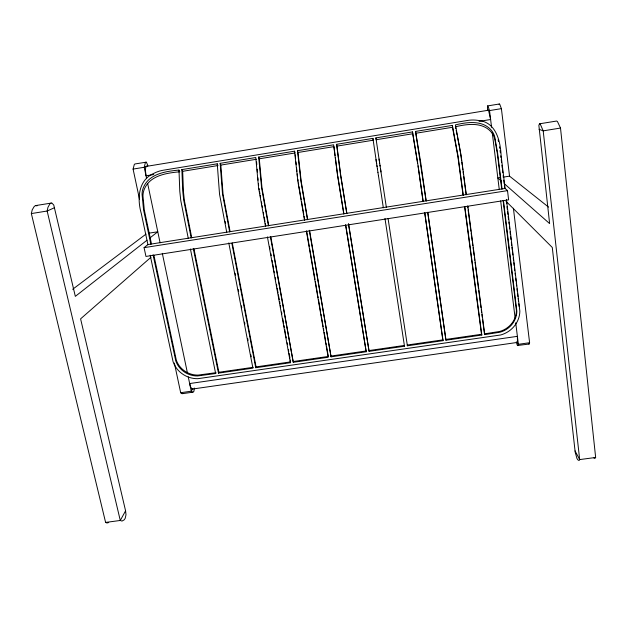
<?xml version="1.0" encoding="UTF-8"?>
<svg xmlns="http://www.w3.org/2000/svg" width="627" height="627" viewBox="0 0 627 627"><rect width="100%" height="100%" fill="white"/><g stroke="black" fill="none" stroke-linecap="round" stroke-linejoin="round"><path stroke-width="0.94" d="M369.099 350.548L404.391 345.446L404.486 346.222L369.099 351.339L348.549 223.706M309.283 230.274L331.064 356.841L366.207 351.755L345.892 226.088M133.089 169.094L134.288 164.54A18.528 4.82 79.1 0 1 135.001 163.953L146.365 162.15L147.886 165.622L144.241 167.268L133.089 169.094L139.539 199.41M331.064 356.841L309.636 230.846M513.403 208.25L529.603 342.71L529.117 344.027L517.588 345.493A18.026 2.022 81 0 1 517.15 344.842L516.311 341.817M108.706 522.55L106.927 522.989L105.602 522.416L31.35 213.572L32.22 209.849L34.124 206.612A26.209 9.766 78.8 0 1 35.606 205.585L51.822 202.991L53.765 205.06L75.326 296.359L146.992 240.219M306.337 230.814L328.187 357.257L293.279 362.304L270.817 236.904M231.88 243.425L255.745 367.728L290.426 362.712L290.293 359.984M499.061 104.466L499.327 103.996A19.139 2.461 82.5 0 1 499.797 104.395L501.396 108.643L509.532 176.148L548.539 207.09M255.745 367.728L256.059 366.897L232.288 243.002M504.406 183.774L549.613 223.58L538.859 125.282L539.549 123.801L556.58 121.042A27.439 5.118 82.7 0 1 557.536 121.709L560.507 128.057L595.65 457.467L594.913 458.431L593.871 458.008M228.777 242.923L252.916 368.135L218.47 373.12L218.886 372.273L194.002 248.982M153.059 254.789L175.819 361.066A21.796 20.487 25.3 0 0 197.607 375.949L215.657 373.527L216.08 372.681L198.077 375.103A21.733 20.432 25.3 0 1 176.344 360.259L153.889 255.299M150.982 257.25L80.593 318.853L125.58 510.833L120.282 520.473L105.602 522.416M517.463 342.413L517.385 336.346L189.652 383.552L190.639 387.047L192.223 389.085L517.463 342.413L517.197 342.115L518.372 344.317L517.839 345.642M479.036 121.403L490.62 119.506L488.519 110.211L146.075 166.437L145.307 169.517L146.036 175.795L153.756 174.533M192.223 389.085L192.63 388.693L191.259 391.201L180.678 392.714L174.361 363.033M144.077 247.657L147.909 244.569L505.103 188.445L507.509 190.639L508.63 199.841L145.958 256.443L144.077 247.657L507.509 190.639M150.08 237.805L157.785 231.771L148.63 233.22M72.669 289.282L146.02 234.098M182.872 393.435L181.673 393.607L180.678 392.714M499.327 103.996L487.579 105.924L487.532 109.843L489.522 110.587L501.396 108.643M54.549 207.686L47.15 211.017L31.35 213.572M188.249 376.851L191.259 391.201L192.223 392.094L193.359 391.93A17.509 4.209 82.5 0 0 193.955 391.154L194.284 388.042M151.452 243.832L144.296 209.865L142.972 196.055A20.918 17.242 -27.2 0 1 144.5 188.751C150.362 175.223 166.978 173.005 179.792 171.782L178.993 170.066C166.155 171.304 149.492 173.522 143.614 187.081A20.973 17.274 -27.2 0 0 142.078 194.394L143.575 209.896L150.841 244.334M181.885 169.596L217.248 163.819L217.945 165.552L182.669 171.312L181.885 169.596L182.708 190.726L183.703 200.068L191.18 238.001M229.678 231.951L222.499 193.837L220.155 163.341L255.761 157.526L258.606 188.037L265.487 226.323M258.692 157.048L294.541 151.193L295.043 152.972L259.28 158.803L258.692 157.048L261.569 187.559L268.434 225.861M307.465 219.732L300.921 181.242L297.496 150.707L333.595 144.813L337.53 175.364L343.784 214.026M336.566 144.328L372.916 138.387L373.214 140.213L336.958 146.13L336.566 144.328L340.539 174.878L346.77 213.556M379.296 160.653L375.91 137.901L412.519 131.913L417.582 162.503L423.029 201.157M426.046 200.687L415.529 131.427L452.396 125.4L458.031 156.005L463.298 195.248M220.155 163.341L220.845 165.081L256.357 159.282M297.496 150.707L297.982 152.486L333.995 146.616L335.1 155.559M412.519 131.913L412.715 133.763L376.2 139.727L375.91 137.901M415.717 133.277L452.482 127.273L452.396 125.4M560.507 128.057L543.194 130.855L539.055 129.287M500.542 177.574L497.838 177.997L501.482 181.211M503.238 177.143L509.532 176.148M218.886 372.273L253.237 367.304M256.059 366.897L290.646 361.897M293.491 361.481L328.305 356.45L326.643 346.825M331.166 356.034L366.215 350.963M443.023 340.649L442.819 339.881L407.291 345.022L407.393 345.798L443.023 340.649L424.832 213.141M445.742 339.458L481.505 334.285L481.818 335.037L445.954 340.226L427.685 212.247M482.531 319.331L484.452 333.862L499.586 331.487A22.501 21.373 -17.9 0 0 516.429 310.506L503.105 200.397M484.452 333.862L484.773 334.614L499.946 332.232A22.564 21.428 -17.8 0 0 516.844 311.204L503.489 200.789M529.603 342.71L518.372 344.317L515.715 322.795M182.167 393.709L192.92 392.173M529.117 344.027L528.726 343.902M595.65 457.467L579.677 459.591L579.027 460.531L577.804 459.779A25.825 3.942 79.7 0 1 576.911 458.345L575.186 452.122L552.285 247.469L506.161 201.408M35.606 205.585L36.993 205.852M146.075 166.437L146.608 166.516M575.053 450.899L579.677 459.591L543.194 130.855L540.427 124.483A27.4 4.616 82.5 0 0 539.549 123.801M125.58 510.833L126.011 514.743L125.212 518.27A24.806 8.026 85.4 0 1 124.075 519.916L121.983 521.076L120.282 520.473L47.15 211.017L47.958 207.302L49.76 204.073A26.24 9.334 78.9 0 1 51.171 203.054M498.12 139.774L498.473 141.428M147.956 244.789L141.31 213.595C137.078 199.135 137.971 180.121 153.944 173.311A26.483 21.835 -27.1 0 1 163.208 170.238L467.648 120.431A27.416 22.901 -4.1 0 1 477.805 120.368C496.09 121.693 500.456 141.044 501.153 156.021L505.135 188.68M150.182 255.244L173.107 361.834A24.712 23.223 25.3 0 0 197.795 378.692L500.691 334.967A25.582 24.288 -17.8 0 0 519.854 311.141L506.436 199.347M146.64 178.671L144.241 167.268L145.354 162.722A18.544 4.601 79.2 0 1 146.036 162.142M147.627 183.39L160.104 242.814M162.315 253.347L187.457 373.096M191.69 237.508L184.369 200.46L183.499 192.238L182.669 171.312M193.312 248.543L218.47 373.12M188.28 238.456L180.772 200.538L179.784 191.196L178.993 170.066M190.412 248.99L215.657 373.527M455.853 128.566L455.508 126.779C467.272 123.903 482.845 121.763 491.552 132.454A21.655 18.089 -4 0 1 494.813 139.21L497.297 153.286L501.678 188.798M456.205 130.353L457.067 134.829M457.42 136.67L459.082 145.221M459.238 146.052L460.343 152.196M225.109 221.307L225.469 223.188M235.109 273.223L235.478 275.143M238.252 289.541L238.628 291.461M241.403 305.866L241.771 307.786M244.546 322.184L244.914 324.104M247.689 338.502L248.057 340.422M250.831 354.827L251.2 356.747M226.755 232.413L219.552 194.307L217.248 163.819M452.482 127.273L457.89 156.546L463.024 194.872M230.078 231.481L223.055 194.252L220.845 165.081M260.205 195.326L260.558 197.223M261.42 201.949L261.765 203.838M262.11 205.727L262.454 207.623M263.316 212.349L263.661 214.238M264.179 217.075L264.986 221.472M265.307 223.228L265.785 225.869M269.641 246.944L269.986 248.856M270.864 253.645L271.217 255.565M272.087 260.354L272.439 262.266M272.792 264.186L273.662 268.975M274.015 270.888L274.367 272.808M275.245 277.596L275.59 279.509M276.468 284.305L276.82 286.218M277.165 288.13L278.043 292.927M278.396 294.839L279.266 299.628M279.618 301.548L279.971 303.46M280.316 305.38L280.669 307.293M281.547 312.081L281.891 314.002M282.769 318.79L283.647 323.579M283.992 325.491L284.344 327.412M284.697 329.324L285.567 334.113M285.92 336.033L286.273 337.945M287.142 342.734L287.495 344.654M288.373 349.443L288.718 351.355M289.071 353.275L289.948 358.064M267.423 236.888L290.426 362.712M268.724 225.406L262.015 187.998L259.28 158.803M270.362 236.434L293.279 362.304M259.515 191.4L259.907 193.641M307.645 219.293L301.242 181.697L297.982 152.486M301.195 199.519L298.969 186.619M301.516 201.416L303.162 210.923M303.311 211.801L303.774 214.458M304.079 216.221L304.691 219.756M306.681 231.308L309.346 246.709M309.675 248.637L312.505 265.002M312.842 266.922L314.997 279.438M315.334 281.366L317.497 293.875M317.826 295.803L318.163 297.731M318.492 299.651L320.656 312.168M320.985 314.096L321.322 316.016M321.651 317.944L323.148 326.604M323.485 328.532L323.814 330.46M324.151 332.381L325.648 341.049M325.977 342.969L326.306 344.897M304.503 220.195L297.927 181.72L294.541 151.193M415.529 131.427L420.639 162.017L426.211 201.079M412.715 133.763L417.558 163.02M346.841 213.133L340.751 175.356L336.958 146.13M348.487 224.152L369.099 351.339M343.862 213.603L337.749 175.834M345.508 224.623L366.207 351.755M499.484 146.859L499.711 148.325M460.5 153.129L461.605 160.567M259.053 188.468L259.288 189.934M298.381 182.912L298.718 185.114M386.35 207.341L379.954 165.167M388.066 218.517L407.393 345.798M378.418 175.442L383.34 207.811M384.97 218.455L404.486 346.222M377.924 172.331L378.434 175.662M380.534 168.961L380.989 171.931M377.415 168.953L377.963 172.417M376.921 165.653L377.517 169.447M379.476 162.001L380.103 166.061M379.037 159.023L379.688 163.279M377.078 166.547L376.004 159.517M376.662 163.765L372.916 138.387M337.608 174.87L335.335 157.455M418.084 165.889L423.178 201.549M500.056 150.543L500.385 152.792M297.849 179.291L298.123 181.211M427.857 212.671L445.954 340.226M424.675 212.718L442.819 339.881M466.347 194.77L461.111 155.512L455.429 124.906C467.217 122.022 482.829 119.875 491.568 130.581A21.718 18.12 -4 0 1 494.836 137.344L497.619 153.137L502.062 189.158M467.883 206.424L484.773 334.614M461.809 162.095L462.193 165.003M462.452 166.947L462.836 169.854M463.094 171.798L463.478 174.706M463.729 176.649L464.756 184.409M464.881 185.38L465.359 188.986M465.595 190.788L466.073 194.394M467.601 206.017L467.86 207.952M468.11 209.896L470.916 231.198M471.175 233.134L472.194 240.886M472.452 242.821L472.836 245.729M473.087 247.665L474.114 255.416M474.365 257.352L474.749 260.252M475.007 262.196L475.384 265.096M475.642 267.031L478.448 288.342M478.707 290.277L480.368 302.872M480.619 304.808L481.003 307.708M481.262 309.652L481.638 312.552M481.897 314.488L482.281 317.395M464.842 206.902L481.818 335.037M464.568 206.495L481.505 334.285M491.576 127.257L489.522 110.587L488.01 106.339A19.116 2.218 82.4 0 0 487.579 105.924M492.25 132.736L499.225 189.205M500.659 200.828L515.112 317.96M258.426 183.75L258.645 185.592M500.777 155.857L501.004 157.73M501.232 159.603L501.576 162.409M501.921 165.214L502.266 168.02M502.493 169.893L502.838 172.699M503.175 175.513L503.403 177.386M503.747 180.161L504.186 183.789M504.406 185.6L504.743 188.319M506.271 200.875L506.624 203.775M506.977 206.675L507.337 209.567M507.572 211.503L507.925 214.403M508.16 216.331L508.513 219.231M508.865 222.13L509.1 224.058M509.453 226.958L509.688 228.894M510.049 231.786L510.402 234.686M510.637 236.622L510.989 239.514M511.342 242.414L511.695 245.314M511.93 247.25L512.283 250.142M512.518 252.078L512.878 254.977M513.231 257.869L513.584 260.769M513.819 262.705L514.171 265.597M514.406 267.533L514.759 270.433M515.112 273.325L515.347 275.261M515.707 278.161L516.06 281.061M516.295 282.989L516.648 285.888M517.001 288.788L517.353 291.68M517.588 293.616L517.941 296.516M518.184 298.444L518.505 301.109M518.827 303.766L519.156 306.431M297.174 173.906L297.48 176.516M295.223 154.759L295.591 158.333M295.952 161.915L296.242 164.768M296.532 167.613L296.924 171.414M256.576 161.97L256.788 164.65M257.156 169.18L257.383 172.025M257.838 177.731L258.042 180.215"/></g></svg>
